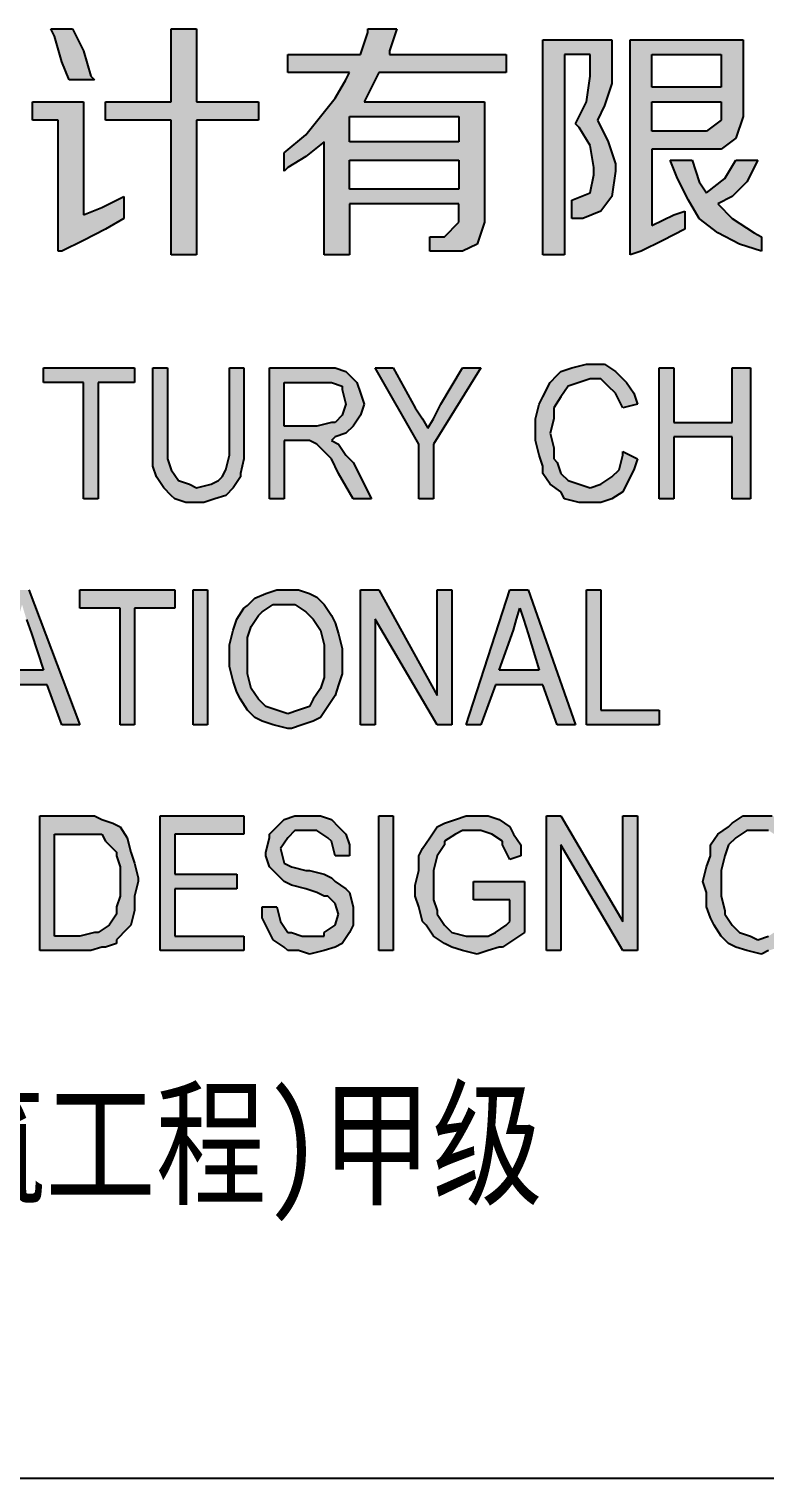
# Model space of a CAD drawing. Header units: inches. Extents: x 18712 to 314639, y 0 to 420500.
# Drawn here: x 133964 to 135271, y 245415 to 247991 of the extents above; entities that cross this region are included whole.
import ezdxf
from ezdxf.enums import TextEntityAlignment as Align
from ezdxf.lldxf.tags import DXFTag

# ---------------------------------------------------------------- set-up
doc = ezdxf.new("R2010")
doc.units = ezdxf.units.IN
doc.header["$LTSCALE"] = 1000
doc.header["$MEASUREMENT"] = 0
doc.layers.get('0').update_dxf_attribs({"true_color": 0xffffff})
for name, color, linetype, true_color in [('TK', 7, 'Continuous', 0xffffff), ('TK-TEXT', 4, 'Continuous', 0x00ffff), ('ZG-图号', 2, 'Continuous', 0xffff00), ('ZG-图名', 1, 'Continuous', 0xff0000)]:
    doc.layers.add(name, color=color, linetype=linetype, true_color=true_color)
doc.styles.add('-宋体', font='simsun.ttc', dxfattribs={"height": 0.2, "bigfont": 'gbcbig.shx'})
doc.styles.add('公司名等', font='simhei.ttf', dxfattribs={"height": 0.2, "bigfont": 'gbcbig.shx'})
tags = doc.linetypes.add('DASH', pattern=[0.35, 0.25, -0.1]).pattern_tags.tags
tags[6:7] = [DXFTag(74, 4), DXFTag(75, 0), DXFTag(340, '0'), DXFTag(46, 0.0), DXFTag(50, 0.0), DXFTag(44, 0.0), DXFTag(45, 0.0)]
tags[4:5] = [DXFTag(74, 4), DXFTag(75, 0), DXFTag(340, '0'), DXFTag(46, 0.0), DXFTag(50, 0.0), DXFTag(44, 0.0), DXFTag(45, 0.0)]

# ---------------------------------------------------------------- blocks, each defined once
blk = doc.blocks.new('A$C6f5e09ec')
at = {"layer": 'TK', "true_color": 0xffffff}
for points in [[(2848.5, -3348.1), (2829.1, -3309.3), (2790.3, -3309.3), (2796.8, -3322.2), (2809.7, -3367.5), (2822.7, -3399.8), (2867.9, -3399.8), (2861.5, -3393.4)], [(3159.3, -3438.6), (3049.3, -3438.6), (3049.3, -3309.3), (3004.1, -3309.3), (3004.1, -3438.6), (2887.3, -3438.6), (2887.3, -3471.3), (3004.1, -3471.3), (3004.1, -3710.9), (3049.3, -3710.9), (3049.3, -3471.3), (3159.3, -3471.3)], [(3702.8, -3354.6), (3748, -3354.6), (3748, -3393.4), (3741.6, -3438.6), (3722.2, -3477.8), (3728.6, -3484.2), (3748, -3516.6), (3754.5, -3555.4), (3754.5, -3568.3), (3748, -3600.6), (3715.7, -3613.6), (3715.7, -3645.9), (3735.1, -3645.9), (3767.4, -3633), (3786.8, -3607.1), (3793.3, -3561.8), (3793.3, -3548.9), (3780.4, -3510.1), (3761, -3471.3), (3773.9, -3445.1), (3786.8, -3406.3), (3786.8, -3354.6), (3786.8, -3328.7), (3664, -3328.7), (3664, -3710.9), (3702.8, -3710.9)], [(2848.5, -3438.6), (2758, -3438.6), (2758, -3471.3), (2803.3, -3471.3), (2803.3, -3704.4), (2809.7, -3704.4), (2848.5, -3685), (2887.3, -3665.3), (2919.7, -3645.9), (2919.7, -3607.1), (2880.9, -3626.5), (2848.5, -3639.4)], [(4000.5, -3607.1), (4026.4, -3581.2), (4045.8, -3542.4), (4007, -3542.4), (3987.6, -3574.8), (3955, -3600.6), (3942, -3581.2), (3929.1, -3542.4), (3890.3, -3542.4), (3903.2, -3574.8), (3922.6, -3613.6), (3942, -3645.9), (3974.7, -3671.8), (4013.5, -3691.5), (4052.3, -3704.4), (4052.3, -3678.5), (4039.3, -3671.8), (4000.5, -3645.9), (3974.7, -3620)], [(2939.1, -3911.6), (2777.4, -3911.6), (2777.4, -3937.5), (2848.5, -3937.5), (2848.5, -4144.7), (2874.4, -4144.7), (2874.4, -3937.5), (2939.1, -3937.5)], [(3133.4, -3911.6), (3107.5, -3911.6), (3107.5, -4066.8), (3101.1, -4092.7), (3094.6, -4105.6), (3088.1, -4112.1), (3075.2, -4118.6), (3049.3, -4125), (3036.4, -4118.6), (3017, -4112.1), (3004.1, -4092.7), (2997.6, -4073.3), (2997.6, -4047.4), (2997.6, -3911.6), (2971.4, -3911.6), (2971.4, -4047.4), (2971.4, -4060.4), (2971.4, -4086.2), (2978.2, -4105.6), (2991.1, -4125), (3004.1, -4138.3), (3010.5, -4144.7), (3029.9, -4151.2), (3049.3, -4151.2), (3062.3, -4151.2), (3081.7, -4144.7), (3101.1, -4138.3), (3114, -4125), (3126.9, -4105.6), (3126.9, -4099.2), (3133.4, -4073.3), (3133.4, -4047.4)], [(3554, -3911.6), (3521.7, -3911.6), (3482.9, -3976.3), (3470, -4002.2), (3459.7, -4019.1), (3450.3, -4002.2), (3437.3, -3982.8), (3398.5, -3911.6), (3366.2, -3911.6), (3443.8, -4047.4), (3443.8, -4144.7), (3470, -4144.7), (3470, -4047.4)], [(3676.9, -4028), (3683.4, -4002.2), (3683.4, -3982.8), (3696.3, -3963.4), (3709.2, -3944), (3728.6, -3937.5), (3748, -3931), (3767.4, -3931), (3780.4, -3944), (3793.3, -3956.9), (3806.2, -3982.8), (3832.1, -3976.3), (3825.6, -3956.9), (3812.7, -3937.5), (3799.8, -3924.6), (3793.3, -3918.1), (3773.9, -3905.2), (3748, -3905.2), (3741.6, -3905.2), (3715.7, -3911.6), (3696.3, -3918.1), (3689.8, -3924.6), (3676.9, -3937.5), (3664, -3963.4), (3657.5, -3976.3), (3651, -4002.2), (3651, -4028), (3651, -4041), (3657.5, -4066.8), (3664, -4086.2), (3664, -4099.2), (3676.9, -4118.6), (3696.3, -4131.8), (3702.8, -4144.7), (3728.6, -4151.2), (3748, -4151.2), (3767.4, -4151.2), (3786.8, -4144.7), (3806.2, -4131.8), (3812.7, -4118.6), (3825.6, -4092.7), (3832.1, -4073.3), (3806.2, -4060.4), (3806.2, -4066.8), (3799.8, -4092.7), (3786.8, -4105.6), (3767.4, -4118.6), (3748, -4125), (3728.6, -4118.6), (3709.2, -4112.1), (3696.3, -4099.2), (3689.8, -4079.8), (3683.4, -4073.3), (3683.4, -4053.9)], [(4032.9, -3911.6), (4000.5, -3911.6), (4000.5, -4008.6), (3896.8, -4008.6), (3896.8, -3911.6), (3870.9, -3911.6), (3870.9, -4144.7), (3896.8, -4144.7), (3896.8, -4034.5), (4000.5, -4034.5), (4000.5, -4144.7), (4032.9, -4144.7)], [(2939.1, -4338.7), (3010.5, -4338.7), (3010.5, -4306.4), (2842.1, -4306.4), (2842.1, -4338.7), (2913.2, -4338.7), (2913.2, -4546), (2939.1, -4546)], [(3068.7, -4306.4), (3042.9, -4306.4), (3042.9, -4546), (3068.7, -4546)], [(3366.2, -4358.4), (3476.4, -4546), (3502.3, -4546), (3502.3, -4306.4), (3476.4, -4306.4), (3476.4, -4494.2), (3372.7, -4306.4), (3340.3, -4306.4), (3340.3, -4546), (3366.2, -4546)], [(3767.4, -4306.4), (3741.6, -4306.4), (3741.6, -4546), (3870.9, -4546), (3870.9, -4520.1), (3767.4, -4520.1)], [(3120.5, -4811.7), (3010.5, -4811.7), (3010.5, -4740.3), (3133.4, -4740.3), (3133.4, -4708), (2984.7, -4708), (2984.7, -4947.5), (3133.4, -4947.5), (3133.4, -4921.7), (3010.5, -4921.7), (3010.5, -4837.6), (3120.5, -4837.6)], [(3295.1, -4824.7), (3288.6, -4818.2), (3275.7, -4811.7), (3249.8, -4805), (3243.3, -4805), (3217.5, -4798.5), (3204.5, -4792), (3198.1, -4766.2), (3211, -4746.8), (3223.9, -4733.8), (3243.3, -4733.8), (3262.7, -4733.8), (3282.1, -4746.8), (3288.6, -4753.2), (3295.1, -4779.1), (3320.9, -4779.1), (3320.9, -4759.7), (3314.5, -4740.3), (3301.5, -4727.4), (3288.6, -4714.4), (3269.2, -4708), (3243.3, -4708), (3223.9, -4708), (3204.5, -4714.4), (3198.1, -4720.9), (3178.7, -4740.3), (3178.7, -4746.8), (3172.2, -4772.6), (3172.2, -4779.1), (3178.7, -4798.5), (3185.1, -4805), (3204.5, -4824.7), (3217.5, -4831.1), (3243.3, -4837.6), (3262.7, -4844.1), (3275.7, -4850.5), (3282.1, -4850.5), (3295.1, -4863.5), (3301.5, -4882.9), (3295.1, -4902.3), (3275.7, -4915.2), (3275.7, -4921.7), (3249.8, -4921.7), (3236.9, -4921.7), (3217.5, -4915.2), (3211, -4915.2), (3198.1, -4895.8), (3191.6, -4869.9), (3165.7, -4869.9), (3165.7, -4889.3), (3178.7, -4915.2), (3185.1, -4928.1), (3204.5, -4941.1), (3211, -4947.5), (3230.4, -4947.5), (3249.8, -4954), (3275.7, -4947.5), (3295.1, -4941.1), (3308, -4934.6), (3320.9, -4915.2), (3327.4, -4902.3), (3327.4, -4882.9), (3327.4, -4869.9), (3320.9, -4844.1), (3314.5, -4837.6)], [(3398.5, -4708), (3372.7, -4708), (3372.7, -4947.5), (3398.5, -4947.5)], [(3470, -4831.1), (3470, -4805), (3476.4, -4779.1), (3489.4, -4759.7), (3489.4, -4753.2), (3508.8, -4740.3), (3521.7, -4733.8), (3541.1, -4733.8), (3554, -4733.8), (3573.4, -4740.3), (3592.8, -4753.2), (3592.8, -4759.7), (3605.8, -4785.6), (3625.2, -4779.1), (3625.2, -4759.7), (3612.2, -4740.3), (3605.8, -4727.4), (3586.4, -4714.4), (3567, -4708), (3541.1, -4708), (3528.2, -4708), (3508.8, -4714.4), (3489.4, -4720.9), (3476.4, -4727.4), (3463.2, -4746.8), (3450.3, -4766.2), (3443.8, -4779.1), (3443.8, -4805), (3437.3, -4831.1), (3437.3, -4850.5), (3443.8, -4869.9), (3450.3, -4895.8), (3456.7, -4902.3), (3470, -4921.7), (3489.4, -4934.6), (3502.3, -4941.1), (3521.7, -4947.5), (3547.6, -4954), (3567, -4947.5), (3586.4, -4941.1), (3592.8, -4941.1), (3612.2, -4928.1), (3631.6, -4915.2), (3631.6, -4824.7), (3541.1, -4824.7), (3541.1, -4857), (3605.8, -4857), (3605.8, -4895.8), (3599.3, -4902.3), (3579.9, -4915.2), (3567, -4921.7), (3541.1, -4921.7), (3528.2, -4921.7), (3502.3, -4915.2), (3489.4, -4902.3), (3476.4, -4882.9), (3476.4, -4876.4), (3470, -4857)], [(3696.3, -4759.7), (3806.2, -4947.5), (3832.1, -4947.5), (3832.1, -4708), (3806.2, -4708), (3806.2, -4895.8), (3696.3, -4708), (3670.4, -4708), (3670.4, -4947.5), (3696.3, -4947.5)], [(3987.6, -4779.1), (3994.1, -4759.7), (4007, -4746.8), (4026.4, -4733.8), (4045.8, -4733.8), (4065.2, -4733.8), (4084.6, -4746.8), (4097.5, -4759.7), (4104, -4785.6), (4129.9, -4772.6), (4129.9, -4759.7), (4116.9, -4740.3), (4104, -4720.9), (4091.1, -4714.4), (4071.7, -4708), (4052.3, -4708), (4039.3, -4708), (4019.9, -4708), (4000.5, -4720.9), (3994.1, -4727.4), (3974.7, -4740.3), (3961.7, -4759.7), (3961.7, -4779.1), (3955, -4798.5), (3948.5, -4824.7), (3955, -4844.1), (3955, -4869.9), (3961.7, -4889.3), (3968.2, -4902.3), (3981.1, -4921.7), (3994.1, -4934.6), (4007, -4941.1), (4026.4, -4947.5), (4052.3, -4954), (4065.2, -4947.5), (4084.6, -4941.1), (4104, -4934.6), (4116.9, -4915.2), (4129.9, -4895.8), (4136.3, -4869.9), (4104, -4863.5), (4104, -4869.9), (4097.5, -4895.8), (4084.6, -4908.7), (4065.2, -4921.7), (4045.8, -4928.1), (4032.9, -4921.7), (4013.5, -4915.2), (4000.5, -4902.3), (3987.6, -4882.9), (3987.6, -4876.4), (3981.1, -4850.5), (3981.1, -4824.7), (3981.1, -4805)]]:
    blk.add_hatch(color=7, dxfattribs=at).paths.add_polyline_path(points, flags=0)
h = blk.add_hatch(color=7, dxfattribs=at)
h.paths.add_polyline_path([(3560.5, -3438.6), (3346.8, -3438.6), (3353.3, -3425.7), (3372.7, -3386.9), (3599.3, -3386.9), (3599.3, -3354.6), (3392.1, -3354.6), (3392.1, -3348.1), (3405, -3309.3), (3353.3, -3309.3), (3353.3, -3315.8), (3340.3, -3354.6), (3211, -3354.6), (3211, -3386.9), (3320.9, -3386.9), (3314.5, -3399.8), (3295.1, -3432.2), (3269.2, -3464.8), (3243.3, -3497.2), (3204.5, -3529.5), (3204.5, -3561.8), (3211, -3555.4), (3243.3, -3536), (3275.7, -3510.1), (3275.7, -3710.9), (3320.9, -3710.9), (3320.9, -3620), (3515.2, -3620), (3515.2, -3652.4), (3489.4, -3678.5), (3463.2, -3678.5), (3463.2, -3704.4), (3502.3, -3704.4), (3521.7, -3704.4), (3547.6, -3691.5), (3560.5, -3652.4)], flags=0)
h.paths.add_polyline_path([(3320.9, -3464.8), (3320.9, -3510.1), (3515.2, -3510.1), (3515.2, -3464.8)], flags=0)
h.paths.add_polyline_path([(3320.9, -3542.4), (3320.9, -3594.2), (3515.2, -3594.2), (3515.2, -3542.4)], flags=0)
h = blk.add_hatch(color=7, dxfattribs=at)
h.paths.add_polyline_path([(4019.9, -3464.8), (4019.9, -3328.7), (3819.2, -3328.7), (3819.2, -3710.9), (3838.6, -3704.4), (3877.4, -3685), (3916.2, -3665.3), (3916.2, -3633), (3896.8, -3639.4), (3858, -3658.8), (3858, -3523), (3968.2, -3523), (3981.1, -3523), (4007, -3503.6)], flags=0)
h.paths.add_polyline_path([(3858, -3490.7), (3955, -3490.7), (3981.1, -3471.3), (3981.1, -3464.8), (3981.1, -3438.6), (3858, -3438.6)], flags=0)
h.paths.add_polyline_path([(3858, -3412.8), (3981.1, -3412.8), (3981.1, -3354.6), (3858, -3354.6)], flags=0)
h = blk.add_hatch(color=7, dxfattribs=at)
h.paths.add_polyline_path([(3346.8, -3976.3), (3340.3, -3956.9), (3333.9, -3937.5), (3327.4, -3931), (3314.5, -3918.1), (3295.1, -3911.6), (3269.2, -3911.6), (3178.7, -3911.6), (3178.7, -4144.7), (3204.5, -4144.7), (3204.5, -4041), (3236.9, -4041), (3249.8, -4041), (3262.7, -4047.4), (3282.1, -4066.8), (3288.6, -4073.3), (3301.5, -4099.2), (3327.4, -4144.7), (3359.7, -4144.7), (3327.4, -4079.8), (3314.5, -4066.8), (3301.5, -4047.4), (3288.6, -4041), (3295.1, -4034.5), (3314.5, -4028), (3327.4, -4015.1), (3340.3, -3995.7)], flags=0)
h.paths.add_polyline_path([(3308, -3995.7), (3314.5, -3976.3), (3308, -3950.4), (3308, -3944), (3288.6, -3937.5), (3269.2, -3937.5), (3204.5, -3937.5), (3204.5, -4015.1), (3262.7, -4015.1), (3288.6, -4008.6), (3295.1, -4008.6)], flags=0)
h = blk.add_hatch(color=7, dxfattribs=at)
h.paths.add_polyline_path([(2751.5, -4306.4), (2725.7, -4306.4), (2648.1, -4546), (2673.9, -4546), (2699.8, -4474.8), (2783.9, -4474.8), (2809.7, -4546), (2842.1, -4546)], flags=0)
h.paths.add_polyline_path([(2706.3, -4449), (2777.4, -4449), (2755.7, -4383.6), (2747.1, -4359.1), (2741, -4338.7), (2739.2, -4332.3), (2732.1, -4358.4), (2725.7, -4377.8)], flags=0)
h = blk.add_hatch(color=7, dxfattribs=at)
h.paths.add_polyline_path([(3308, -4429.6), (3308, -4410.2), (3301.5, -4384.3), (3295.1, -4364.9), (3288.6, -4351.7), (3275.7, -4332.3), (3262.7, -4319.3), (3249.8, -4312.9), (3230.4, -4306.4), (3211, -4306.4), (3191.6, -4306.4), (3172.2, -4312.9), (3152.8, -4320.8), (3139.9, -4334), (3133.4, -4338.7), (3120.5, -4358.4), (3114, -4377.8), (3107.5, -4403.7), (3107.5, -4429.6), (3107.5, -4442.5), (3114, -4468.4), (3120.5, -4487.8), (3126.9, -4500.7), (3139.9, -4520.1), (3152.8, -4533), (3165.7, -4539.5), (3185.1, -4546), (3211, -4552.4), (3217.5, -4552.4), (3236.9, -4546), (3256.3, -4539.5), (3269.2, -4533), (3282.1, -4513.6), (3295.1, -4494.2), (3301.5, -4474.8), (3308, -4455.4)], flags=0)
h.paths.add_polyline_path([(3139.9, -4429.6), (3139.9, -4455.4), (3146.3, -4481.3), (3159.3, -4500.7), (3172.2, -4513.6), (3191.6, -4520.1), (3211, -4526.6), (3230.4, -4520.1), (3249.8, -4513.6), (3256.3, -4500.7), (3269.2, -4481.3), (3275.7, -4461.9), (3275.7, -4436), (3275.7, -4429.6), (3275.7, -4403.7), (3269.2, -4377.8), (3256.3, -4358.4), (3243.3, -4345.2), (3223.9, -4332.3), (3211, -4332.3), (3185.1, -4332.3), (3165.7, -4345.2), (3159.3, -4351.7), (3146.3, -4371.4), (3139.9, -4390.8), (3139.9, -4416.6)], flags=0)
h = blk.add_hatch(color=7, dxfattribs=at)
h.paths.add_polyline_path([(3638.1, -4306.4), (3605.8, -4306.4), (3528.2, -4546), (3554, -4546), (3579.9, -4474.8), (3664, -4474.8), (3689.8, -4546), (3722.2, -4546)], flags=0)
h.paths.add_polyline_path([(3657.5, -4449), (3638.1, -4384.3), (3629.7, -4358.4), (3623.5, -4338.7), (3617.6, -4358.4), (3612.2, -4377.8), (3586.4, -4449)], flags=0)
h = blk.add_hatch(color=7, dxfattribs=at)
h.paths.add_polyline_path([(2945.5, -4824.7), (2945.5, -4818.2), (2939.1, -4792), (2932.6, -4772.6), (2926.1, -4746.8), (2913.2, -4727.4), (2900.3, -4720.9), (2880.9, -4714.4), (2867.9, -4708), (2842.1, -4708), (2770.9, -4708), (2770.9, -4947.5), (2848.5, -4947.5), (2861.5, -4947.5), (2880.9, -4941.1), (2887.3, -4941.1), (2906.7, -4934.6), (2906.7, -4928.1), (2926.1, -4908.7), (2932.6, -4902.3), (2939.1, -4876.4), (2939.1, -4850.5)], flags=0)
h.paths.add_polyline_path([(2913.2, -4850.5), (2913.2, -4824.7), (2913.2, -4798.5), (2906.7, -4779.1), (2906.7, -4772.6), (2887.3, -4753.2), (2880.9, -4740.3), (2861.5, -4740.3), (2842.1, -4740.3), (2796.8, -4740.3), (2796.8, -4921.7), (2842.1, -4921.7), (2867.9, -4915.2), (2874.4, -4915.2), (2893.8, -4902.3), (2906.7, -4882.9), (2906.7, -4869.9)], flags=0)
at = {"layer": 'TK', "color": 7, "lineweight": -3, "true_color": 0xffffff}
for p, q in [((2796.8, -3322.2), (2790.3, -3309.3)), ((2790.3, -3309.3), (2829.1, -3309.3)), ((2809.7, -3367.5), (2796.8, -3322.2)), ((2829.1, -3309.3), (2848.5, -3348.1)), ((3004.1, -3438.6), (3004.1, -3309.3)), ((3004.1, -3309.3), (3049.3, -3309.3)), ((3049.3, -3309.3), (3049.3, -3438.6)), ((3340.3, -3354.6), (3353.3, -3315.8)), ((3353.3, -3315.8), (3353.3, -3309.3)), ((3353.3, -3309.3), (3405, -3309.3)), ((3405, -3309.3), (3392.1, -3348.1)), ((2848.5, -3348.1), (2861.5, -3393.4)), ((3392.1, -3348.1), (3392.1, -3354.6)), ((3664, -3710.9), (3664, -3328.7)), ((3664, -3328.7), (3786.8, -3328.7)), ((3786.8, -3328.7), (3786.8, -3354.6)), ((3819.2, -3710.9), (3819.2, -3328.7)), ((3819.2, -3328.7), (4019.9, -3328.7)), ((4019.9, -3328.7), (4019.9, -3464.8)), ((2822.7, -3399.8), (2809.7, -3367.5)), ((3211, -3386.9), (3211, -3354.6)), ((3211, -3354.6), (3340.3, -3354.6)), ((3392.1, -3354.6), (3599.3, -3354.6)), ((3599.3, -3354.6), (3599.3, -3386.9)), ((3748, -3354.6), (3702.8, -3354.6)), ((3702.8, -3354.6), (3702.8, -3710.9)), ((3748, -3393.4), (3748, -3354.6)), ((3786.8, -3354.6), (3786.8, -3406.3)), ((3858, -3412.8), (3858, -3354.6)), ((3858, -3354.6), (3981.1, -3354.6)), ((3981.1, -3354.6), (3981.1, -3412.8)), ((2861.5, -3393.4), (2867.9, -3399.8)), ((3320.9, -3386.9), (3211, -3386.9)), ((3314.5, -3399.8), (3320.9, -3386.9)), ((3372.7, -3386.9), (3353.3, -3425.7)), ((3599.3, -3386.9), (3372.7, -3386.9)), ((3741.6, -3438.6), (3748, -3393.4)), ((2867.9, -3399.8), (2822.7, -3399.8)), ((3295.1, -3432.2), (3314.5, -3399.8)), ((3786.8, -3406.3), (3773.9, -3445.1)), ((3981.1, -3412.8), (3858, -3412.8)), ((2758, -3471.3), (2758, -3438.6)), ((2758, -3438.6), (2848.5, -3438.6)), ((2848.5, -3438.6), (2848.5, -3639.4)), ((2887.3, -3471.3), (2887.3, -3438.6)), ((2887.3, -3438.6), (3004.1, -3438.6)), ((3049.3, -3438.6), (3159.3, -3438.6)), ((3159.3, -3438.6), (3159.3, -3471.3)), ((3269.2, -3464.8), (3295.1, -3432.2)), ((3353.3, -3425.7), (3346.8, -3438.6)), ((3346.8, -3438.6), (3560.5, -3438.6)), ((3560.5, -3438.6), (3560.5, -3652.4)), ((3722.2, -3477.8), (3741.6, -3438.6)), ((3773.9, -3445.1), (3761, -3471.3)), ((3858, -3490.7), (3858, -3438.6)), ((3858, -3438.6), (3981.1, -3438.6)), ((3981.1, -3438.6), (3981.1, -3464.8)), ((2803.3, -3471.3), (2758, -3471.3)), ((2803.3, -3704.4), (2803.3, -3471.3)), ((3004.1, -3471.3), (2887.3, -3471.3)), ((3004.1, -3710.9), (3004.1, -3471.3)), ((3159.3, -3471.3), (3049.3, -3471.3)), ((3049.3, -3471.3), (3049.3, -3710.9)), ((3243.3, -3497.2), (3269.2, -3464.8)), ((3320.9, -3510.1), (3320.9, -3464.8)), ((3320.9, -3464.8), (3515.2, -3464.8)), ((3515.2, -3464.8), (3515.2, -3510.1)), ((3761, -3471.3), (3780.4, -3510.1)), ((3981.1, -3471.3), (3955, -3490.7)), ((3981.1, -3464.8), (3981.1, -3471.3)), ((4019.9, -3464.8), (4007, -3503.6)), ((3204.5, -3529.5), (3243.3, -3497.2)), ((3728.6, -3484.2), (3722.2, -3477.8)), ((3748, -3516.6), (3728.6, -3484.2)), ((3955, -3490.7), (3858, -3490.7)), ((3275.7, -3510.1), (3243.3, -3536)), ((3275.7, -3710.9), (3275.7, -3510.1)), ((3515.2, -3510.1), (3320.9, -3510.1)), ((3754.5, -3555.4), (3748, -3516.6)), ((3780.4, -3510.1), (3793.3, -3548.9)), ((3968.2, -3523), (3858, -3523)), ((3858, -3523), (3858, -3658.8)), ((3981.1, -3523), (3968.2, -3523)), ((4007, -3503.6), (3981.1, -3523)), ((3204.5, -3561.8), (3204.5, -3529.5)), ((3243.3, -3536), (3211, -3555.4)), ((3320.9, -3594.2), (3320.9, -3542.4)), ((3320.9, -3542.4), (3515.2, -3542.4)), ((3515.2, -3542.4), (3515.2, -3594.2)), ((3793.3, -3548.9), (3793.3, -3561.8)), ((3903.2, -3574.8), (3890.3, -3542.4)), ((3890.3, -3542.4), (3929.1, -3542.4)), ((3929.1, -3542.4), (3942, -3581.2)), ((3987.6, -3574.8), (4007, -3542.4)), ((4007, -3542.4), (4045.8, -3542.4)), ((4045.8, -3542.4), (4026.4, -3581.2)), ((3211, -3555.4), (3204.5, -3561.8)), ((3748, -3600.6), (3754.5, -3568.3)), ((3754.5, -3568.3), (3754.5, -3555.4)), ((3793.3, -3561.8), (3786.8, -3607.1)), ((3922.6, -3613.6), (3903.2, -3574.8)), ((3955, -3600.6), (3987.6, -3574.8)), ((3515.2, -3594.2), (3320.9, -3594.2)), ((3715.7, -3613.6), (3748, -3600.6)), ((3942, -3581.2), (3955, -3600.6)), ((4026.4, -3581.2), (4000.5, -3607.1)), ((2848.5, -3639.4), (2880.9, -3626.5)), ((2880.9, -3626.5), (2919.7, -3607.1)), ((2919.7, -3607.1), (2919.7, -3645.9)), ((3515.2, -3620), (3320.9, -3620)), ((3320.9, -3620), (3320.9, -3710.9)), ((3515.2, -3652.4), (3515.2, -3620)), ((3715.7, -3645.9), (3715.7, -3613.6)), ((3786.8, -3607.1), (3767.4, -3633)), ((3942, -3645.9), (3922.6, -3613.6)), ((4000.5, -3607.1), (3974.7, -3620)), ((3974.7, -3620), (4000.5, -3645.9)), ((2919.7, -3645.9), (2887.3, -3665.3)), ((3489.4, -3678.5), (3515.2, -3652.4)), ((3560.5, -3652.4), (3547.6, -3691.5)), ((3735.1, -3645.9), (3715.7, -3645.9)), ((3767.4, -3633), (3735.1, -3645.9)), ((3858, -3658.8), (3896.8, -3639.4)), ((3896.8, -3639.4), (3916.2, -3633)), ((3916.2, -3633), (3916.2, -3665.3)), ((3974.7, -3671.8), (3942, -3645.9)), ((4000.5, -3645.9), (4039.3, -3671.8)), ((2887.3, -3665.3), (2848.5, -3685)), ((3463.2, -3704.4), (3463.2, -3678.5)), ((3463.2, -3678.5), (3489.4, -3678.5)), ((3916.2, -3665.3), (3877.4, -3685)), ((4013.5, -3691.5), (3974.7, -3671.8)), ((4039.3, -3671.8), (4052.3, -3678.5)), ((4052.3, -3678.5), (4052.3, -3704.4)), ((2809.7, -3704.4), (2803.3, -3704.4)), ((2848.5, -3685), (2809.7, -3704.4)), ((3502.3, -3704.4), (3463.2, -3704.4)), ((3521.7, -3704.4), (3502.3, -3704.4)), ((3547.6, -3691.5), (3521.7, -3704.4)), ((3838.6, -3704.4), (3819.2, -3710.9)), ((3877.4, -3685), (3838.6, -3704.4)), ((4052.3, -3704.4), (4013.5, -3691.5)), ((3049.3, -3710.9), (3004.1, -3710.9)), ((3320.9, -3710.9), (3275.7, -3710.9)), ((3702.8, -3710.9), (3664, -3710.9)), ((2777.4, -3937.5), (2777.4, -3911.6)), ((2777.4, -3911.6), (2939.1, -3911.6)), ((2939.1, -3911.6), (2939.1, -3937.5)), ((2971.4, -4047.4), (2971.4, -3911.6)), ((2971.4, -3911.6), (2997.6, -3911.6)), ((2997.6, -3911.6), (2997.6, -4047.4)), ((3107.5, -4066.8), (3107.5, -3911.6)), ((3107.5, -3911.6), (3133.4, -3911.6)), ((3133.4, -3911.6), (3133.4, -4047.4)), ((3178.7, -4144.7), (3178.7, -3911.6)), ((3178.7, -3911.6), (3269.2, -3911.6)), ((3269.2, -3911.6), (3295.1, -3911.6)), ((3295.1, -3911.6), (3314.5, -3918.1)), ((3443.8, -4047.4), (3366.2, -3911.6)), ((3366.2, -3911.6), (3398.5, -3911.6)), ((3398.5, -3911.6), (3437.3, -3982.8)), ((3554, -3911.6), (3470, -4047.4)), ((3482.9, -3976.3), (3521.7, -3911.6)), ((3521.7, -3911.6), (3554, -3911.6)), ((3696.3, -3918.1), (3715.7, -3911.6)), ((3715.7, -3911.6), (3741.6, -3905.2)), ((3741.6, -3905.2), (3748, -3905.2)), ((3748, -3905.2), (3773.9, -3905.2)), ((3773.9, -3905.2), (3793.3, -3918.1)), ((3870.9, -4144.7), (3870.9, -3911.6)), ((3870.9, -3911.6), (3896.8, -3911.6)), ((3896.8, -3911.6), (3896.8, -4008.6)), ((4000.5, -4008.6), (4000.5, -3911.6)), ((4000.5, -3911.6), (4032.9, -3911.6)), ((4032.9, -3911.6), (4032.9, -4144.7)), ((2848.5, -3937.5), (2777.4, -3937.5)), ((2848.5, -4144.7), (2848.5, -3937.5)), ((2939.1, -3937.5), (2874.4, -3937.5)), ((2874.4, -3937.5), (2874.4, -4144.7)), ((3204.5, -4015.1), (3204.5, -3937.5)), ((3204.5, -3937.5), (3269.2, -3937.5)), ((3269.2, -3937.5), (3288.6, -3937.5)), ((3288.6, -3937.5), (3308, -3944)), ((3314.5, -3918.1), (3327.4, -3931)), ((3327.4, -3931), (3333.9, -3937.5)), ((3333.9, -3937.5), (3340.3, -3956.9)), ((3664, -3963.4), (3676.9, -3937.5)), ((3676.9, -3937.5), (3689.8, -3924.6)), ((3689.8, -3924.6), (3696.3, -3918.1)), ((3728.6, -3937.5), (3709.2, -3944)), ((3748, -3931), (3728.6, -3937.5)), ((3767.4, -3931), (3748, -3931)), ((3780.4, -3944), (3767.4, -3931)), ((3793.3, -3918.1), (3799.8, -3924.6)), ((3799.8, -3924.6), (3812.7, -3937.5)), ((3812.7, -3937.5), (3825.6, -3956.9)), ((3308, -3944), (3308, -3950.4)), ((3308, -3950.4), (3314.5, -3976.3)), ((3340.3, -3956.9), (3346.8, -3976.3)), ((3657.5, -3976.3), (3664, -3963.4)), ((3696.3, -3963.4), (3683.4, -3982.8)), ((3709.2, -3944), (3696.3, -3963.4)), ((3793.3, -3956.9), (3780.4, -3944)), ((3806.2, -3982.8), (3793.3, -3956.9)), ((3825.6, -3956.9), (3832.1, -3976.3)), ((3314.5, -3976.3), (3308, -3995.7)), ((3346.8, -3976.3), (3340.3, -3995.7)), ((3437.3, -3982.8), (3450.3, -4002.2)), ((3470, -4002.2), (3482.9, -3976.3)), ((3651, -4002.2), (3657.5, -3976.3)), ((3683.4, -3982.8), (3683.4, -4002.2)), ((3832.1, -3976.3), (3806.2, -3982.8)), ((3262.7, -4015.1), (3204.5, -4015.1)), ((3288.6, -4008.6), (3262.7, -4015.1)), ((3295.1, -4008.6), (3288.6, -4008.6)), ((3308, -3995.7), (3295.1, -4008.6)), ((3327.4, -4015.1), (3314.5, -4028)), ((3340.3, -3995.7), (3327.4, -4015.1)), ((3450.3, -4002.2), (3459.7, -4019.1)), ((3459.7, -4019.1), (3470, -4002.2)), ((3651, -4028), (3651, -4002.2)), ((3683.4, -4002.2), (3676.9, -4028)), ((3896.8, -4008.6), (4000.5, -4008.6)), ((3236.9, -4041), (3204.5, -4041)), ((3204.5, -4041), (3204.5, -4144.7)), ((3249.8, -4041), (3236.9, -4041)), ((3262.7, -4047.4), (3249.8, -4041)), ((3295.1, -4034.5), (3288.6, -4041)), ((3288.6, -4041), (3301.5, -4047.4)), ((3314.5, -4028), (3295.1, -4034.5)), ((3651, -4041), (3651, -4028)), ((3657.5, -4066.8), (3651, -4041)), ((3676.9, -4028), (3683.4, -4053.9)), ((4000.5, -4034.5), (3896.8, -4034.5)), ((3896.8, -4034.5), (3896.8, -4144.7)), ((4000.5, -4144.7), (4000.5, -4034.5)), ((2971.4, -4060.4), (2971.4, -4047.4)), ((2971.4, -4086.2), (2971.4, -4060.4)), ((2997.6, -4047.4), (2997.6, -4073.3)), ((3101.1, -4092.7), (3107.5, -4066.8)), ((3133.4, -4047.4), (3133.4, -4073.3)), ((3282.1, -4066.8), (3262.7, -4047.4)), ((3288.6, -4073.3), (3282.1, -4066.8)), ((3301.5, -4047.4), (3314.5, -4066.8)), ((3314.5, -4066.8), (3327.4, -4079.8)), ((3443.8, -4144.7), (3443.8, -4047.4)), ((3470, -4047.4), (3470, -4144.7)), ((3664, -4086.2), (3657.5, -4066.8)), ((3683.4, -4053.9), (3683.4, -4073.3)), ((3799.8, -4092.7), (3806.2, -4066.8)), ((3806.2, -4066.8), (3806.2, -4060.4)), ((3806.2, -4060.4), (3832.1, -4073.3)), ((2978.2, -4105.6), (2971.4, -4086.2)), ((2997.6, -4073.3), (3004.1, -4092.7)), ((3004.1, -4092.7), (3017, -4112.1)), ((3094.6, -4105.6), (3101.1, -4092.7)), ((3133.4, -4073.3), (3126.9, -4099.2)), ((3301.5, -4099.2), (3288.6, -4073.3)), ((3327.4, -4079.8), (3359.7, -4144.7)), ((3664, -4099.2), (3664, -4086.2)), ((3683.4, -4073.3), (3689.8, -4079.8)), ((3689.8, -4079.8), (3696.3, -4099.2)), ((3786.8, -4105.6), (3799.8, -4092.7)), ((3825.6, -4092.7), (3812.7, -4118.6)), ((3832.1, -4073.3), (3825.6, -4092.7)), ((2991.1, -4125), (2978.2, -4105.6)), ((3017, -4112.1), (3036.4, -4118.6)), ((3036.4, -4118.6), (3049.3, -4125)), ((3049.3, -4125), (3075.2, -4118.6)), ((3075.2, -4118.6), (3088.1, -4112.1)), ((3088.1, -4112.1), (3094.6, -4105.6)), ((3126.9, -4105.6), (3114, -4125)), ((3126.9, -4099.2), (3126.9, -4105.6)), ((3327.4, -4144.7), (3301.5, -4099.2)), ((3676.9, -4118.6), (3664, -4099.2)), ((3696.3, -4131.8), (3676.9, -4118.6)), ((3696.3, -4099.2), (3709.2, -4112.1)), ((3709.2, -4112.1), (3728.6, -4118.6)), ((3728.6, -4118.6), (3748, -4125)), ((3748, -4125), (3767.4, -4118.6)), ((3767.4, -4118.6), (3786.8, -4105.6)), ((3812.7, -4118.6), (3806.2, -4131.8)), ((2874.4, -4144.7), (2848.5, -4144.7)), ((3004.1, -4138.3), (2991.1, -4125)), ((3010.5, -4144.7), (3004.1, -4138.3)), ((3029.9, -4151.2), (3010.5, -4144.7)), ((3081.7, -4144.7), (3062.3, -4151.2)), ((3101.1, -4138.3), (3081.7, -4144.7)), ((3114, -4125), (3101.1, -4138.3)), ((3204.5, -4144.7), (3178.7, -4144.7)), ((3359.7, -4144.7), (3327.4, -4144.7)), ((3470, -4144.7), (3443.8, -4144.7)), ((3702.8, -4144.7), (3696.3, -4131.8)), ((3728.6, -4151.2), (3702.8, -4144.7)), ((3786.8, -4144.7), (3767.4, -4151.2)), ((3806.2, -4131.8), (3786.8, -4144.7)), ((3896.8, -4144.7), (3870.9, -4144.7)), ((4032.9, -4144.7), (4000.5, -4144.7)), ((3049.3, -4151.2), (3029.9, -4151.2)), ((3062.3, -4151.2), (3049.3, -4151.2)), ((3748, -4151.2), (3728.6, -4151.2)), ((3767.4, -4151.2), (3748, -4151.2)), ((2751.5, -4306.4), (2842.1, -4546)), ((2842.1, -4338.7), (2842.1, -4306.4)), ((2842.1, -4306.4), (3010.5, -4306.4)), ((3010.5, -4306.4), (3010.5, -4338.7)), ((3042.9, -4546), (3042.9, -4306.4)), ((3042.9, -4306.4), (3068.7, -4306.4)), ((3068.7, -4306.4), (3068.7, -4546)), ((3139.9, -4334), (3152.8, -4320.8)), ((3152.8, -4320.8), (3172.2, -4312.9)), ((3172.2, -4312.9), (3191.6, -4306.4)), ((3191.6, -4306.4), (3211, -4306.4)), ((3211, -4306.4), (3230.4, -4306.4)), ((3230.4, -4306.4), (3249.8, -4312.9)), ((3249.8, -4312.9), (3262.7, -4319.3)), ((3262.7, -4319.3), (3275.7, -4332.3)), ((3340.3, -4546), (3340.3, -4306.4)), ((3340.3, -4306.4), (3372.7, -4306.4)), ((3372.7, -4306.4), (3476.4, -4494.2)), ((3476.4, -4494.2), (3476.4, -4306.4)), ((3476.4, -4306.4), (3502.3, -4306.4)), ((3502.3, -4306.4), (3502.3, -4546)), ((3528.2, -4546), (3605.8, -4306.4)), ((3605.8, -4306.4), (3638.1, -4306.4)), ((3638.1, -4306.4), (3722.2, -4546)), ((3741.6, -4546), (3741.6, -4306.4)), ((3741.6, -4306.4), (3767.4, -4306.4)), ((3767.4, -4306.4), (3767.4, -4520.1)), ((2913.2, -4338.7), (2842.1, -4338.7)), ((2913.2, -4546), (2913.2, -4338.7)), ((3010.5, -4338.7), (2939.1, -4338.7)), ((2939.1, -4338.7), (2939.1, -4546)), ((3120.5, -4358.4), (3133.4, -4338.7)), ((3133.4, -4338.7), (3139.9, -4334)), ((3146.3, -4371.4), (3159.3, -4351.7)), ((3159.3, -4351.7), (3165.7, -4345.2)), ((3165.7, -4345.2), (3185.1, -4332.3)), ((3185.1, -4332.3), (3211, -4332.3)), ((3211, -4332.3), (3223.9, -4332.3)), ((3223.9, -4332.3), (3243.3, -4345.2)), ((3243.3, -4345.2), (3256.3, -4358.4)), ((3275.7, -4332.3), (3288.6, -4351.7)), ((3288.6, -4351.7), (3295.1, -4364.9)), ((3617.6, -4358.4), (3623.5, -4338.7)), ((3623.5, -4338.7), (3629.7, -4358.4)), ((2747.1, -4359.1), (2755.7, -4383.6)), ((3107.5, -4403.7), (3114, -4377.8)), ((3114, -4377.8), (3120.5, -4358.4)), ((3139.9, -4390.8), (3146.3, -4371.4)), ((3256.3, -4358.4), (3269.2, -4377.8)), ((3269.2, -4377.8), (3275.7, -4403.7)), ((3295.1, -4364.9), (3301.5, -4384.3)), ((3476.4, -4546), (3366.2, -4358.4)), ((3366.2, -4358.4), (3366.2, -4546)), ((3586.4, -4449), (3612.2, -4377.8)), ((3612.2, -4377.8), (3617.6, -4358.4)), ((3629.7, -4358.4), (3638.1, -4384.3)), ((2755.7, -4383.6), (2777.4, -4449)), ((3107.5, -4429.6), (3107.5, -4403.7)), ((3139.9, -4416.6), (3139.9, -4390.8)), ((3275.7, -4403.7), (3275.7, -4429.6)), ((3301.5, -4384.3), (3308, -4410.2)), ((3638.1, -4384.3), (3657.5, -4449)), ((3107.5, -4442.5), (3107.5, -4429.6)), ((3139.9, -4429.6), (3139.9, -4416.6)), ((3139.9, -4455.4), (3139.9, -4429.6)), ((3275.7, -4429.6), (3275.7, -4436)), ((3308, -4410.2), (3308, -4429.6)), ((3308, -4429.6), (3308, -4455.4)), ((2777.4, -4449), (2706.3, -4449)), ((3114, -4468.4), (3107.5, -4442.5)), ((3146.3, -4481.3), (3139.9, -4455.4)), ((3275.7, -4436), (3275.7, -4461.9)), ((3308, -4455.4), (3301.5, -4474.8)), ((3657.5, -4449), (3586.4, -4449)), ((2783.9, -4474.8), (2699.8, -4474.8)), ((2809.7, -4546), (2783.9, -4474.8)), ((3120.5, -4487.8), (3114, -4468.4)), ((3159.3, -4500.7), (3146.3, -4481.3)), ((3269.2, -4481.3), (3256.3, -4500.7)), ((3275.7, -4461.9), (3269.2, -4481.3)), ((3301.5, -4474.8), (3295.1, -4494.2)), ((3579.9, -4474.8), (3554, -4546)), ((3664, -4474.8), (3579.9, -4474.8)), ((3689.8, -4546), (3664, -4474.8)), ((3126.9, -4500.7), (3120.5, -4487.8)), ((3139.9, -4520.1), (3126.9, -4500.7)), ((3172.2, -4513.6), (3159.3, -4500.7)), ((3256.3, -4500.7), (3249.8, -4513.6)), ((3295.1, -4494.2), (3282.1, -4513.6)), ((3152.8, -4533), (3139.9, -4520.1)), ((3191.6, -4520.1), (3172.2, -4513.6)), ((3211, -4526.6), (3191.6, -4520.1)), ((3230.4, -4520.1), (3211, -4526.6)), ((3249.8, -4513.6), (3230.4, -4520.1)), ((3282.1, -4513.6), (3269.2, -4533)), ((3767.4, -4520.1), (3870.9, -4520.1)), ((3870.9, -4520.1), (3870.9, -4546)), ((2842.1, -4546), (2809.7, -4546)), ((2939.1, -4546), (2913.2, -4546)), ((3068.7, -4546), (3042.9, -4546)), ((3165.7, -4539.5), (3152.8, -4533)), ((3185.1, -4546), (3165.7, -4539.5)), ((3211, -4552.4), (3185.1, -4546)), ((3217.5, -4552.4), (3211, -4552.4)), ((3236.9, -4546), (3217.5, -4552.4)), ((3256.3, -4539.5), (3236.9, -4546)), ((3269.2, -4533), (3256.3, -4539.5)), ((3366.2, -4546), (3340.3, -4546)), ((3502.3, -4546), (3476.4, -4546)), ((3554, -4546), (3528.2, -4546)), ((3722.2, -4546), (3689.8, -4546)), ((3870.9, -4546), (3741.6, -4546)), ((2770.9, -4947.5), (2770.9, -4708)), ((2770.9, -4708), (2842.1, -4708)), ((2842.1, -4708), (2867.9, -4708)), ((2867.9, -4708), (2880.9, -4714.4)), ((2984.7, -4947.5), (2984.7, -4708)), ((2984.7, -4708), (3133.4, -4708)), ((3133.4, -4708), (3133.4, -4740.3)), ((3204.5, -4714.4), (3223.9, -4708)), ((3223.9, -4708), (3243.3, -4708)), ((3243.3, -4708), (3269.2, -4708)), ((3269.2, -4708), (3288.6, -4714.4)), ((3372.7, -4947.5), (3372.7, -4708)), ((3372.7, -4708), (3398.5, -4708)), ((3398.5, -4708), (3398.5, -4947.5)), ((3508.8, -4714.4), (3528.2, -4708)), ((3528.2, -4708), (3541.1, -4708)), ((3541.1, -4708), (3567, -4708)), ((3567, -4708), (3586.4, -4714.4)), ((3670.4, -4947.5), (3670.4, -4708)), ((3670.4, -4708), (3696.3, -4708)), ((3696.3, -4708), (3806.2, -4895.8)), ((3806.2, -4895.8), (3806.2, -4708)), ((3806.2, -4708), (3832.1, -4708)), ((3832.1, -4708), (3832.1, -4947.5)), ((4000.5, -4720.9), (4019.9, -4708)), ((4019.9, -4708), (4039.3, -4708)), ((4039.3, -4708), (4052.3, -4708)), ((4052.3, -4708), (4071.7, -4708)), ((2880.9, -4714.4), (2900.3, -4720.9)), ((2900.3, -4720.9), (2913.2, -4727.4)), ((2913.2, -4727.4), (2926.1, -4746.8)), ((3178.7, -4740.3), (3198.1, -4720.9)), ((3198.1, -4720.9), (3204.5, -4714.4)), ((3223.9, -4733.8), (3211, -4746.8)), ((3243.3, -4733.8), (3223.9, -4733.8)), ((3262.7, -4733.8), (3243.3, -4733.8)), ((3282.1, -4746.8), (3262.7, -4733.8)), ((3288.6, -4714.4), (3301.5, -4727.4)), ((3301.5, -4727.4), (3314.5, -4740.3)), ((3463.2, -4746.8), (3476.4, -4727.4)), ((3476.4, -4727.4), (3489.4, -4720.9)), ((3489.4, -4720.9), (3508.8, -4714.4)), ((3521.7, -4733.8), (3508.8, -4740.3)), ((3541.1, -4733.8), (3521.7, -4733.8)), ((3554, -4733.8), (3541.1, -4733.8)), ((3573.4, -4740.3), (3554, -4733.8)), ((3586.4, -4714.4), (3605.8, -4727.4)), ((3605.8, -4727.4), (3612.2, -4740.3)), ((3974.7, -4740.3), (3994.1, -4727.4)), ((3994.1, -4727.4), (4000.5, -4720.9)), ((4026.4, -4733.8), (4007, -4746.8)), ((4045.8, -4733.8), (4026.4, -4733.8)), ((4065.2, -4733.8), (4045.8, -4733.8)), ((2796.8, -4921.7), (2796.8, -4740.3)), ((2796.8, -4740.3), (2842.1, -4740.3)), ((2842.1, -4740.3), (2861.5, -4740.3)), ((2861.5, -4740.3), (2880.9, -4740.3)), ((2880.9, -4740.3), (2887.3, -4753.2)), ((2887.3, -4753.2), (2906.7, -4772.6)), ((2926.1, -4746.8), (2932.6, -4772.6)), ((3133.4, -4740.3), (3010.5, -4740.3)), ((3010.5, -4740.3), (3010.5, -4811.7)), ((3172.2, -4772.6), (3178.7, -4746.8)), ((3178.7, -4746.8), (3178.7, -4740.3)), ((3211, -4746.8), (3198.1, -4766.2)), ((3288.6, -4753.2), (3282.1, -4746.8)), ((3295.1, -4779.1), (3288.6, -4753.2)), ((3314.5, -4740.3), (3320.9, -4759.7)), ((3320.9, -4759.7), (3320.9, -4779.1)), ((3450.3, -4766.2), (3463.2, -4746.8)), ((3489.4, -4759.7), (3476.4, -4779.1)), ((3508.8, -4740.3), (3489.4, -4753.2)), ((3489.4, -4753.2), (3489.4, -4759.7)), ((3592.8, -4753.2), (3573.4, -4740.3)), ((3592.8, -4759.7), (3592.8, -4753.2)), ((3605.8, -4785.6), (3592.8, -4759.7)), ((3612.2, -4740.3), (3625.2, -4759.7)), ((3625.2, -4759.7), (3625.2, -4779.1)), ((3806.2, -4947.5), (3696.3, -4759.7)), ((3696.3, -4759.7), (3696.3, -4947.5)), ((3961.7, -4759.7), (3974.7, -4740.3)), ((3961.7, -4779.1), (3961.7, -4759.7)), ((3994.1, -4759.7), (3987.6, -4779.1)), ((4007, -4746.8), (3994.1, -4759.7)), ((2906.7, -4772.6), (2906.7, -4779.1)), ((2906.7, -4779.1), (2913.2, -4798.5)), ((2932.6, -4772.6), (2939.1, -4792)), ((3172.2, -4779.1), (3172.2, -4772.6)), ((3178.7, -4798.5), (3172.2, -4779.1)), ((3198.1, -4766.2), (3204.5, -4792)), ((3320.9, -4779.1), (3295.1, -4779.1)), ((3443.8, -4779.1), (3450.3, -4766.2)), ((3443.8, -4805), (3443.8, -4779.1)), ((3476.4, -4779.1), (3470, -4805)), ((3625.2, -4779.1), (3605.8, -4785.6)), ((3955, -4798.5), (3961.7, -4779.1)), ((3987.6, -4779.1), (3981.1, -4805)), ((2913.2, -4798.5), (2913.2, -4824.7)), ((2939.1, -4792), (2945.5, -4818.2)), ((3010.5, -4811.7), (3120.5, -4811.7)), ((3120.5, -4811.7), (3120.5, -4837.6)), ((3185.1, -4805), (3178.7, -4798.5)), ((3204.5, -4824.7), (3185.1, -4805)), ((3204.5, -4792), (3217.5, -4798.5)), ((3217.5, -4798.5), (3243.3, -4805)), ((3243.3, -4805), (3249.8, -4805)), ((3249.8, -4805), (3275.7, -4811.7)), ((3275.7, -4811.7), (3288.6, -4818.2)), ((3437.3, -4831.1), (3443.8, -4805)), ((3470, -4805), (3470, -4831.1)), ((3948.5, -4824.7), (3955, -4798.5)), ((3981.1, -4805), (3981.1, -4824.7)), ((2913.2, -4824.7), (2913.2, -4850.5)), ((2945.5, -4824.7), (2939.1, -4850.5)), ((2945.5, -4818.2), (2945.5, -4824.7)), ((3120.5, -4837.6), (3010.5, -4837.6)), ((3010.5, -4837.6), (3010.5, -4921.7)), ((3217.5, -4831.1), (3204.5, -4824.7)), ((3243.3, -4837.6), (3217.5, -4831.1)), ((3262.7, -4844.1), (3243.3, -4837.6)), ((3288.6, -4818.2), (3295.1, -4824.7)), ((3295.1, -4824.7), (3314.5, -4837.6)), ((3314.5, -4837.6), (3320.9, -4844.1)), ((3437.3, -4850.5), (3437.3, -4831.1)), ((3470, -4831.1), (3470, -4857)), ((3541.1, -4857), (3541.1, -4824.7)), ((3541.1, -4824.7), (3631.6, -4824.7)), ((3631.6, -4824.7), (3631.6, -4915.2)), ((3955, -4844.1), (3948.5, -4824.7)), ((3981.1, -4824.7), (3981.1, -4850.5)), ((2913.2, -4850.5), (2906.7, -4869.9)), ((2939.1, -4850.5), (2939.1, -4876.4)), ((3275.7, -4850.5), (3262.7, -4844.1)), ((3282.1, -4850.5), (3275.7, -4850.5)), ((3295.1, -4863.5), (3282.1, -4850.5)), ((3301.5, -4882.9), (3295.1, -4863.5)), ((3320.9, -4844.1), (3327.4, -4869.9)), ((3443.8, -4869.9), (3437.3, -4850.5)), ((3470, -4857), (3476.4, -4876.4)), ((3605.8, -4857), (3541.1, -4857)), ((3605.8, -4895.8), (3605.8, -4857)), ((3955, -4869.9), (3955, -4844.1)), ((3981.1, -4850.5), (3987.6, -4876.4)), ((2906.7, -4882.9), (2893.8, -4902.3)), ((2906.7, -4869.9), (2906.7, -4882.9)), ((2939.1, -4876.4), (2932.6, -4902.3)), ((3165.7, -4889.3), (3165.7, -4869.9)), ((3165.7, -4869.9), (3191.6, -4869.9)), ((3178.7, -4915.2), (3165.7, -4889.3)), ((3191.6, -4869.9), (3198.1, -4895.8)), ((3295.1, -4902.3), (3301.5, -4882.9)), ((3327.4, -4869.9), (3327.4, -4882.9)), ((3327.4, -4882.9), (3327.4, -4902.3)), ((3450.3, -4895.8), (3443.8, -4869.9)), ((3476.4, -4876.4), (3476.4, -4882.9)), ((3476.4, -4882.9), (3489.4, -4902.3)), ((3961.7, -4889.3), (3955, -4869.9)), ((3968.2, -4902.3), (3961.7, -4889.3)), ((3987.6, -4876.4), (3987.6, -4882.9)), ((3987.6, -4882.9), (4000.5, -4902.3)), ((2867.9, -4915.2), (2842.1, -4921.7)), ((2874.4, -4915.2), (2867.9, -4915.2)), ((2893.8, -4902.3), (2874.4, -4915.2)), ((2926.1, -4908.7), (2906.7, -4928.1)), ((2932.6, -4902.3), (2926.1, -4908.7)), ((3185.1, -4928.1), (3178.7, -4915.2)), ((3198.1, -4895.8), (3211, -4915.2)), ((3211, -4915.2), (3217.5, -4915.2)), ((3217.5, -4915.2), (3236.9, -4921.7)), ((3275.7, -4915.2), (3295.1, -4902.3)), ((3275.7, -4921.7), (3275.7, -4915.2)), ((3320.9, -4915.2), (3308, -4934.6)), ((3327.4, -4902.3), (3320.9, -4915.2)), ((3456.7, -4902.3), (3450.3, -4895.8)), ((3470, -4921.7), (3456.7, -4902.3)), ((3489.4, -4902.3), (3502.3, -4915.2)), ((3502.3, -4915.2), (3528.2, -4921.7)), ((3567, -4921.7), (3579.9, -4915.2)), ((3579.9, -4915.2), (3599.3, -4902.3)), ((3599.3, -4902.3), (3605.8, -4895.8)), ((3631.6, -4915.2), (3612.2, -4928.1)), ((3981.1, -4921.7), (3968.2, -4902.3)), ((4000.5, -4902.3), (4013.5, -4915.2)), ((4013.5, -4915.2), (4032.9, -4921.7)), ((2842.1, -4921.7), (2796.8, -4921.7)), ((2880.9, -4941.1), (2861.5, -4947.5)), ((2887.3, -4941.1), (2880.9, -4941.1)), ((2906.7, -4934.6), (2887.3, -4941.1)), ((2906.7, -4928.1), (2906.7, -4934.6)), ((3010.5, -4921.7), (3133.4, -4921.7)), ((3133.4, -4921.7), (3133.4, -4947.5)), ((3204.5, -4941.1), (3185.1, -4928.1)), ((3211, -4947.5), (3204.5, -4941.1)), ((3236.9, -4921.7), (3249.8, -4921.7)), ((3249.8, -4921.7), (3275.7, -4921.7)), ((3295.1, -4941.1), (3275.7, -4947.5)), ((3308, -4934.6), (3295.1, -4941.1)), ((3489.4, -4934.6), (3470, -4921.7)), ((3502.3, -4941.1), (3489.4, -4934.6)), ((3521.7, -4947.5), (3502.3, -4941.1)), ((3528.2, -4921.7), (3541.1, -4921.7)), ((3541.1, -4921.7), (3567, -4921.7)), ((3586.4, -4941.1), (3567, -4947.5)), ((3592.8, -4941.1), (3586.4, -4941.1)), ((3612.2, -4928.1), (3592.8, -4941.1)), ((3994.1, -4934.6), (3981.1, -4921.7)), ((4007, -4941.1), (3994.1, -4934.6)), ((4026.4, -4947.5), (4007, -4941.1)), ((4032.9, -4921.7), (4045.8, -4928.1)), ((4045.8, -4928.1), (4065.2, -4921.7)), ((2848.5, -4947.5), (2770.9, -4947.5)), ((2861.5, -4947.5), (2848.5, -4947.5)), ((3133.4, -4947.5), (2984.7, -4947.5)), ((3230.4, -4947.5), (3211, -4947.5)), ((3249.8, -4954), (3230.4, -4947.5)), ((3275.7, -4947.5), (3249.8, -4954)), ((3398.5, -4947.5), (3372.7, -4947.5)), ((3547.6, -4954), (3521.7, -4947.5)), ((3567, -4947.5), (3547.6, -4954)), ((3696.3, -4947.5), (3670.4, -4947.5)), ((3832.1, -4947.5), (3806.2, -4947.5)), ((4052.3, -4954), (4026.4, -4947.5)), ((4065.2, -4947.5), (4052.3, -4954))]:
    blk.add_line(p, q, dxfattribs=at)
at = {"layer": 'TK', "linetype": 'DASH', "lineweight": -3, "ltscale": 0.005}
blk.add_line((335.3, -5884.9), (5158, -5884.9), dxfattribs=at)
at = {"layer": 'TK', "style": '公司名等', "width": 0.8}
blk.add_text('资质等级:建筑行业(建筑工程)甲级', height=180, dxfattribs=at).set_placement((2142, -5380.6), align=Align.CENTER)
at = {"layer": 'TK-TEXT', "style": '-宋体', "width": 0.8}
for tag, p, height in [('若羌县文化体育广播电视和旅游局', (1802.8, -65292.4), 189), ('巴州米兰长城国家文化公园建设项目', (1722.9, -66432.8), 189), ('结构', (1853.5, -78521.8), 300), ('1:100', (4296.1, -78521.8), 300), ('2022.07', (1479.6, -80877.4), 300), ('A', (4650.8, -80873.2), 300)]:
    blk.add_attdef(tag, p, '', height=height, dxfattribs=at)
blk.add_attdef('QFAHJJ-2022-012', text='', height=300, dxfattribs=at).set_placement((3356.7, -67621.3), align=Align.CENTER)
at = {"layer": 'ZG-图号', "style": '-宋体', "width": 0.8}
blk.add_attdef('结施-03', (1804.7, -79277.2), '', height=300, dxfattribs=at)
at = {"layer": 'ZG-图名', "style": '-宋体', "width": 0.8}
blk.add_attdef('框架柱平面布置图', (1991.3, -69635.1), '', height=300, dxfattribs=at)

msp = doc.modelspace()

# ---------------------------------------------------------------- block references
msp.add_blockref('A$C6f5e09ec', (131212.2, 251300))

doc.saveas('drawing.dxf')
